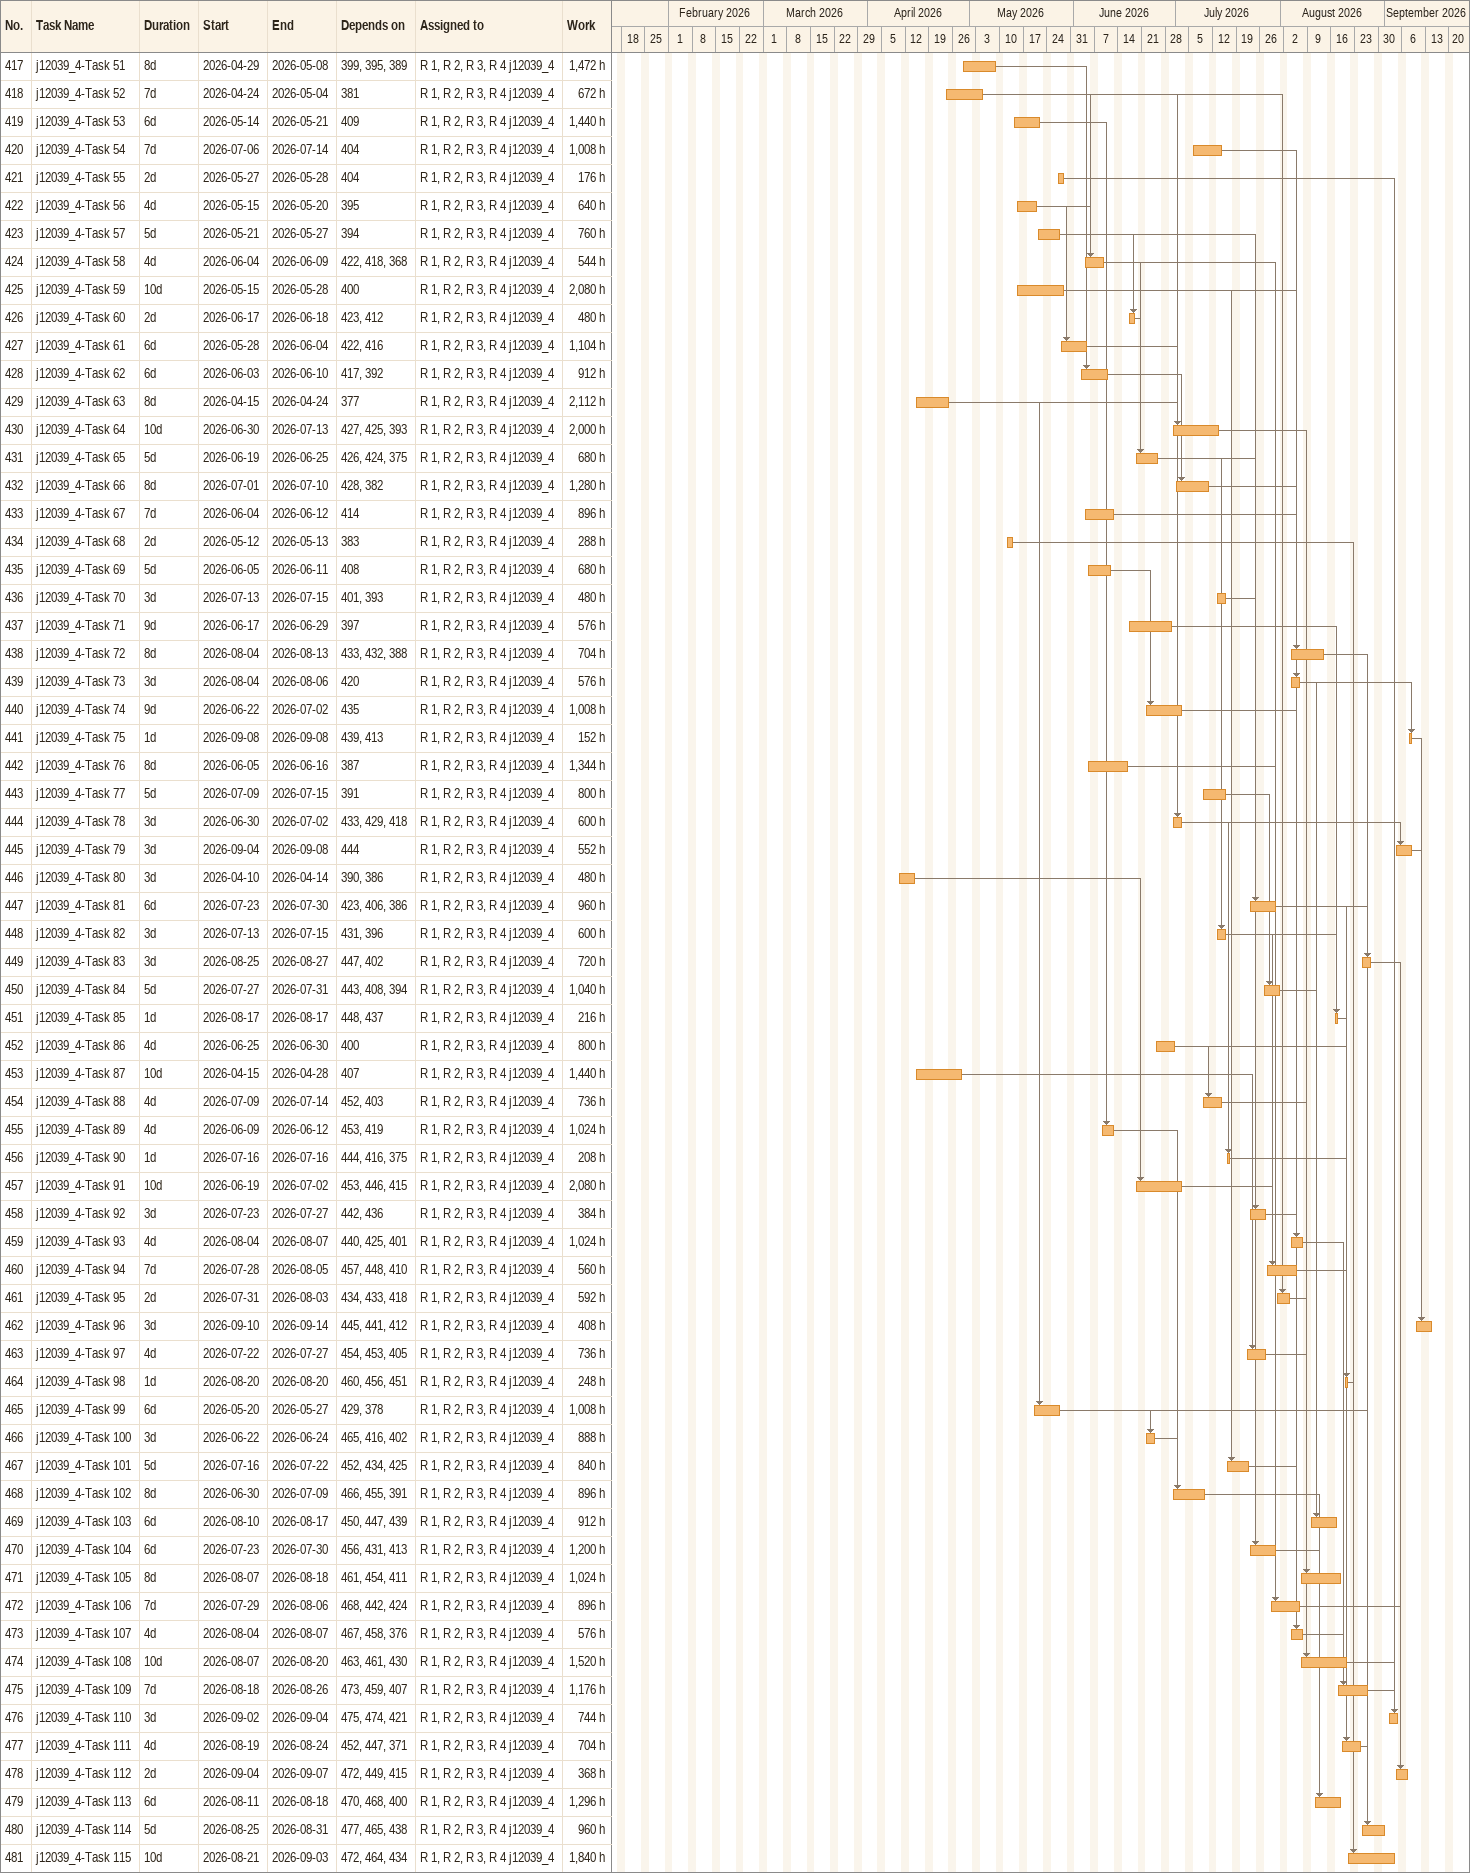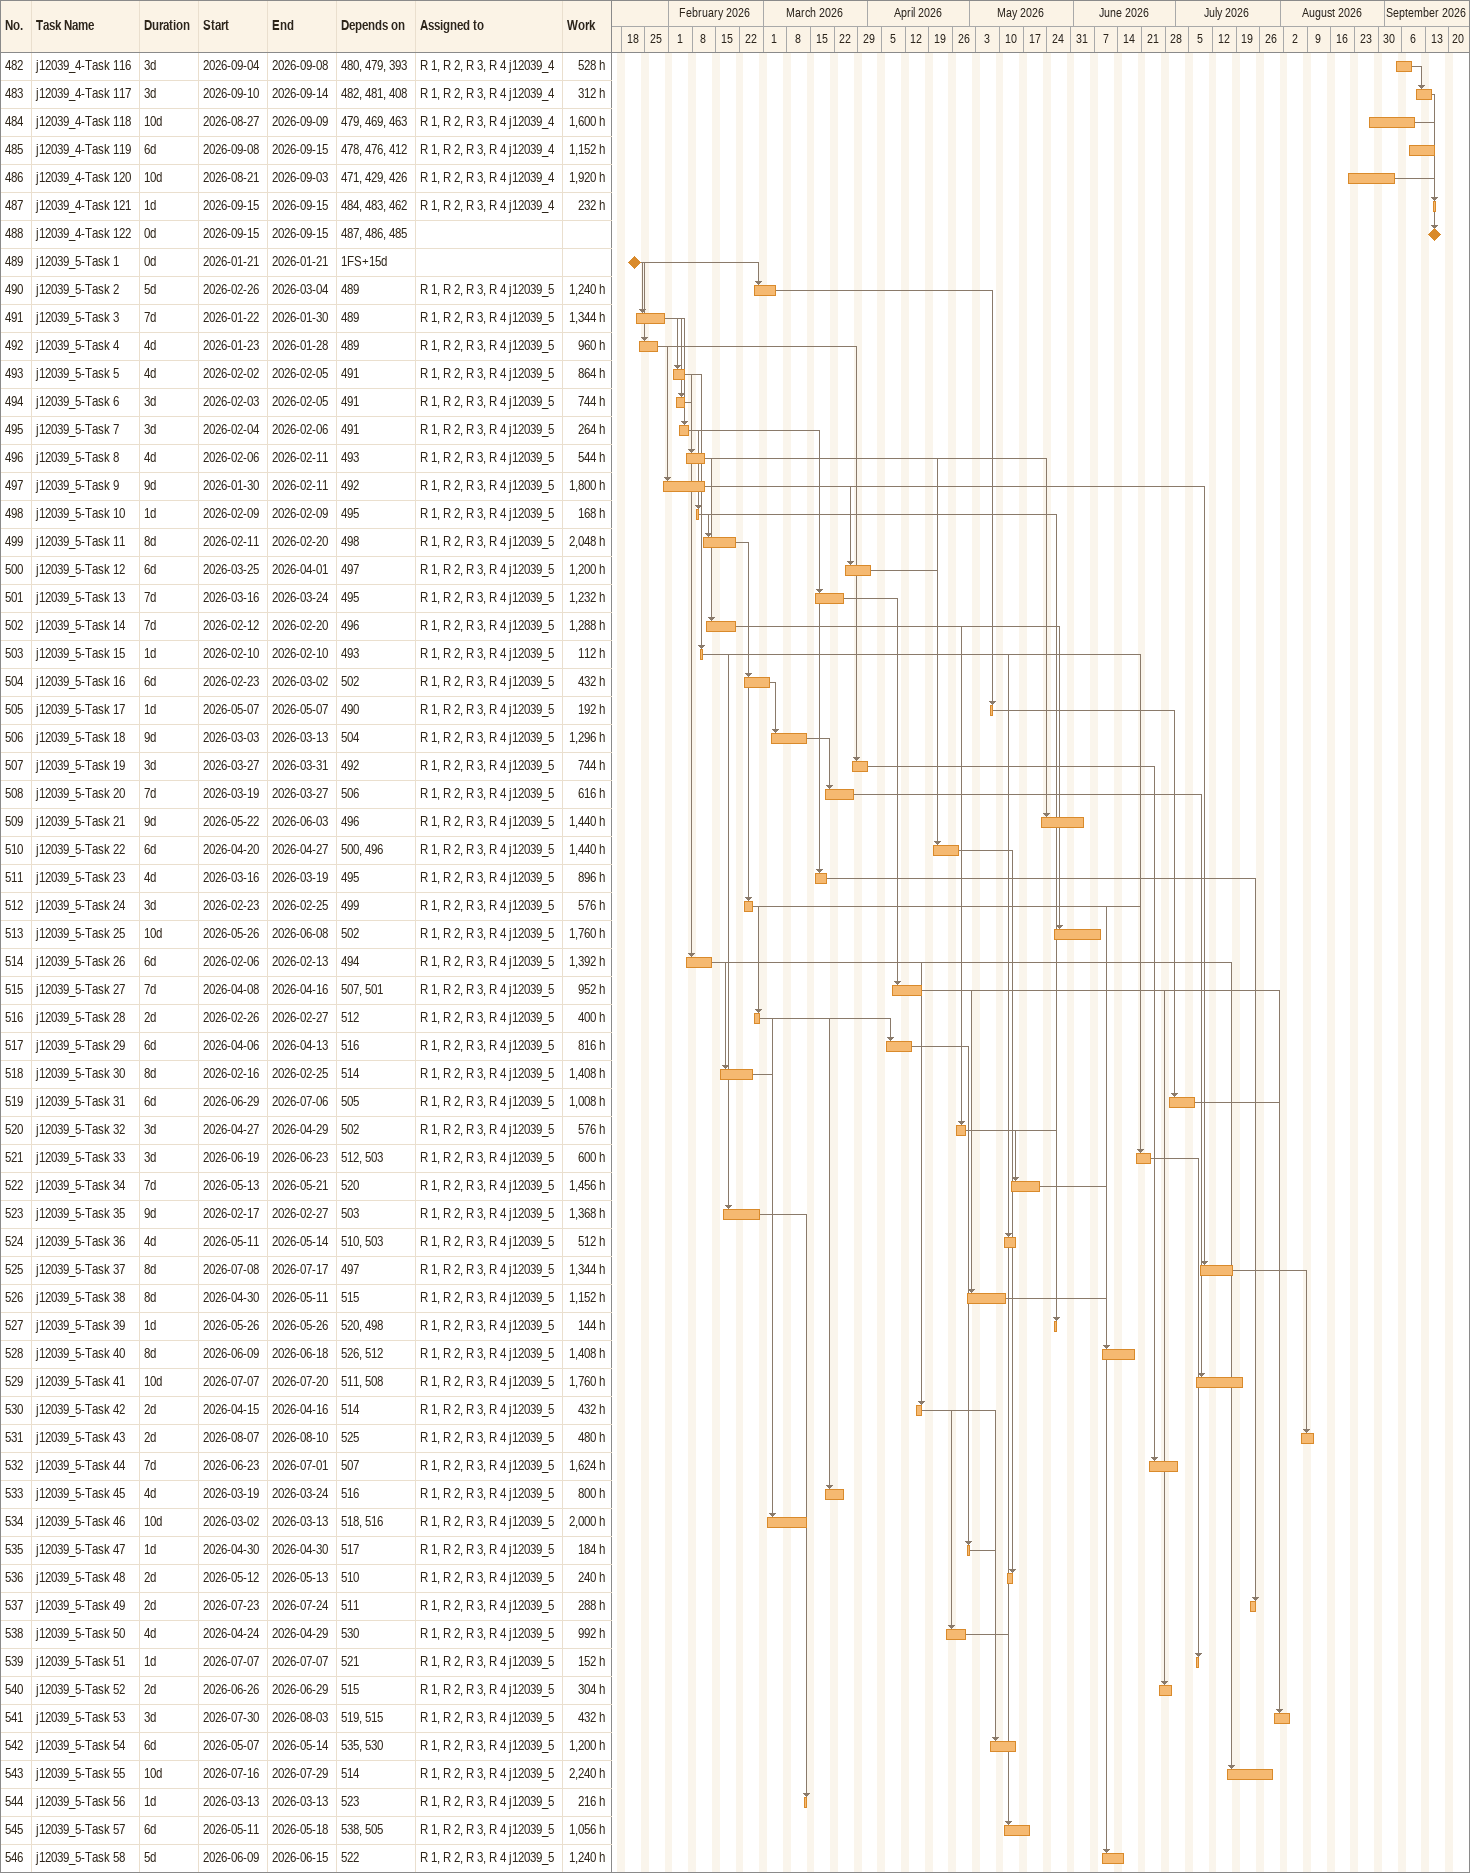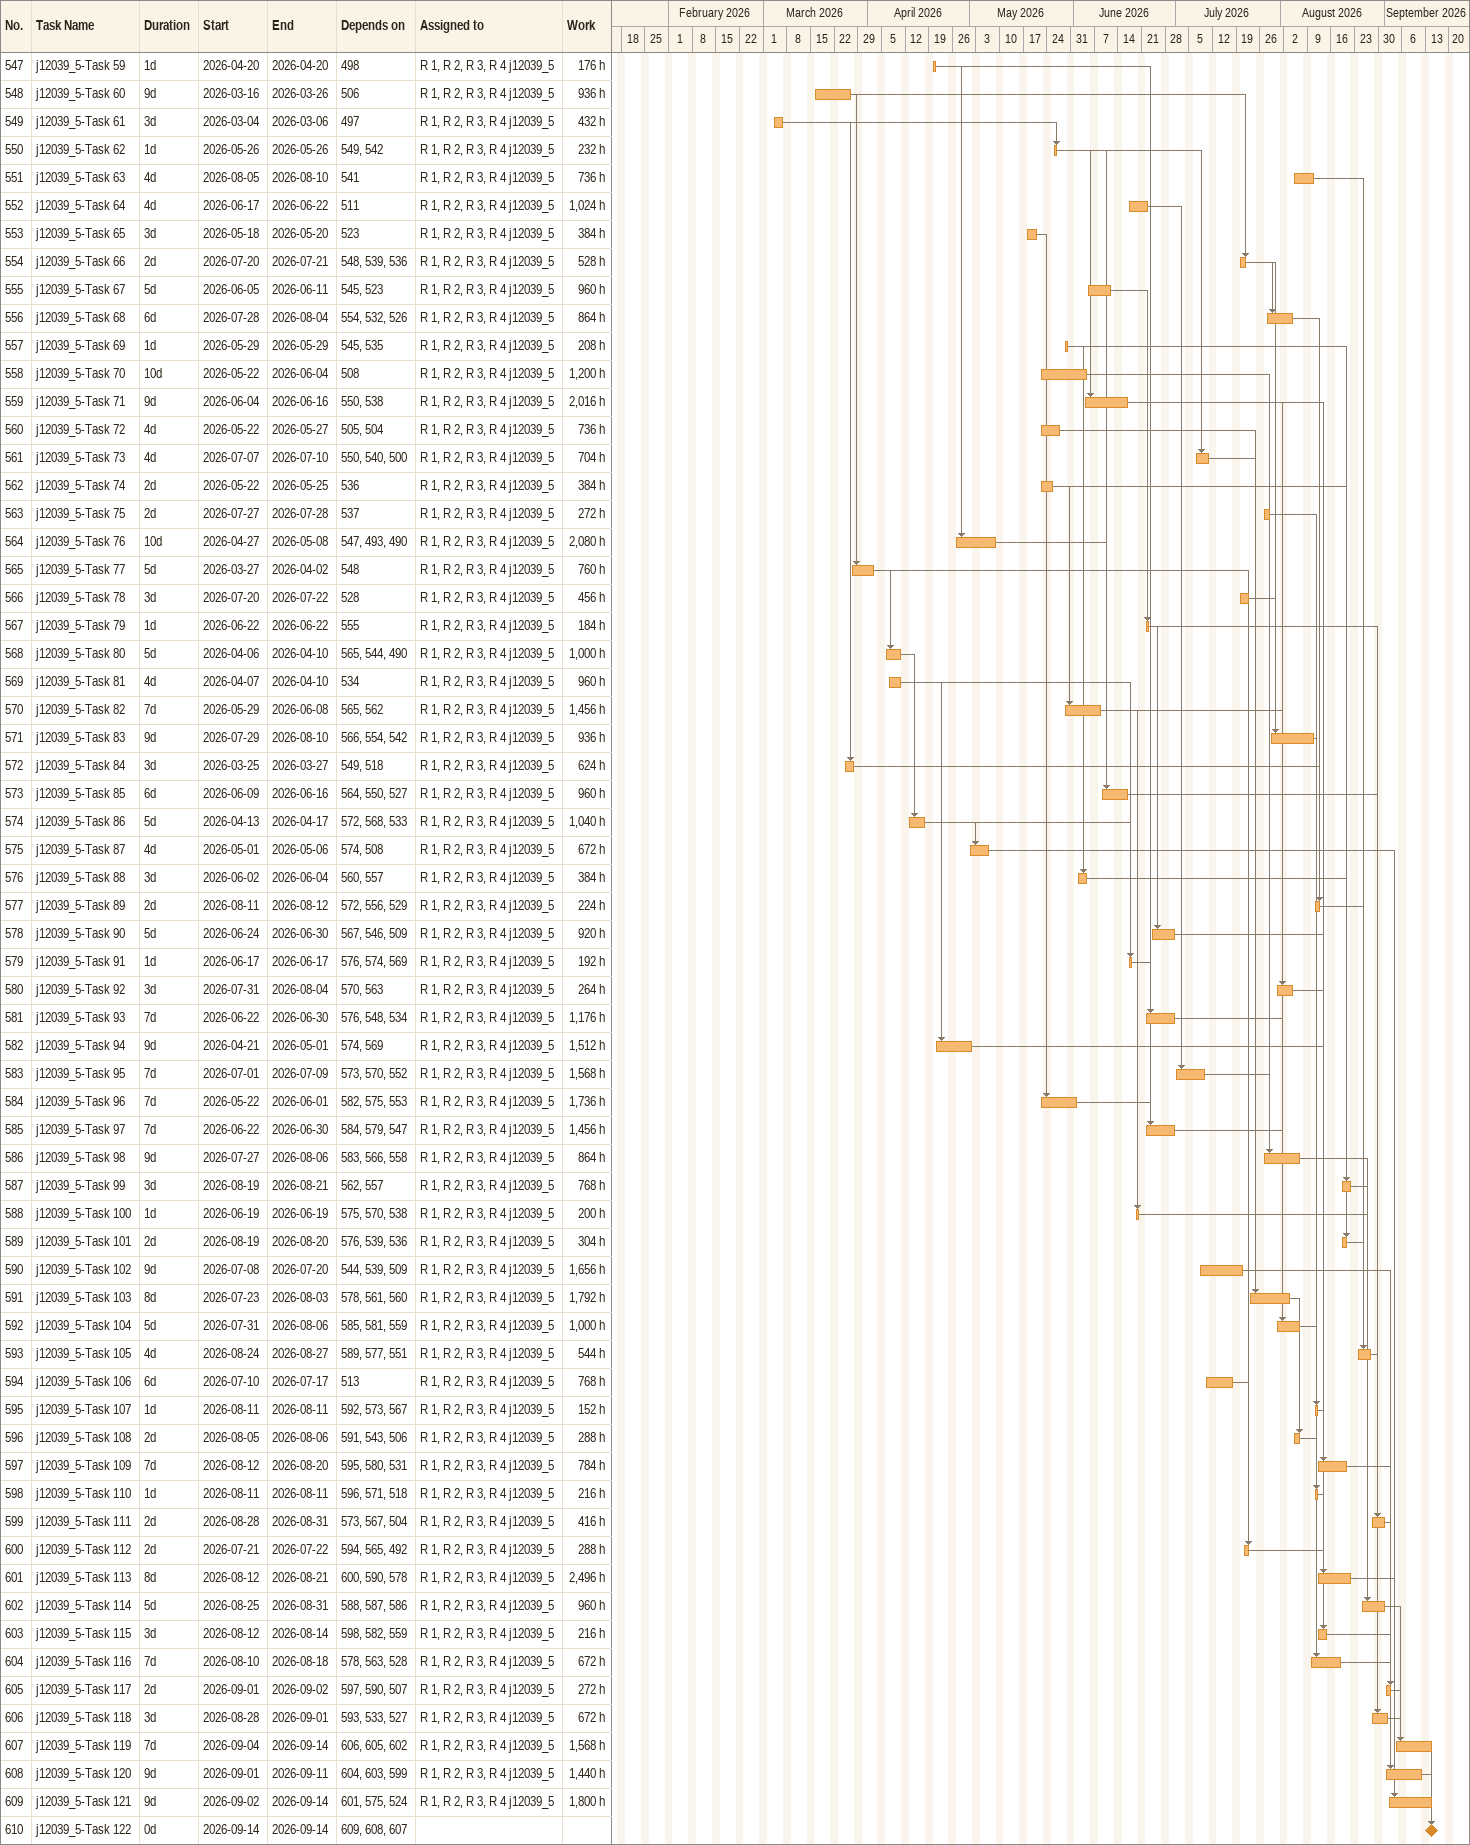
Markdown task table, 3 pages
| ID | Task | Duration | Start | Finish | Predecessors | Resources | Work (h) |
|---|---|---|---|---|---|---|---|
| 417 | j12039_4-Task 51 | 8d | 2026-04-29 | 2026-05-08 | 399, 395, 389 | R 1, R 2, R 3, R 4 j12039_4 | 1472 |
| 418 | j12039_4-Task 52 | 7d | 2026-04-24 | 2026-05-04 | 381 | R 1, R 2, R 3, R 4 j12039_4 | 672 |
| 419 | j12039_4-Task 53 | 6d | 2026-05-14 | 2026-05-21 | 409 | R 1, R 2, R 3, R 4 j12039_4 | 1440 |
| 420 | j12039_4-Task 54 | 7d | 2026-07-06 | 2026-07-14 | 404 | R 1, R 2, R 3, R 4 j12039_4 | 1008 |
| 421 | j12039_4-Task 55 | 2d | 2026-05-27 | 2026-05-28 | 404 | R 1, R 2, R 3, R 4 j12039_4 | 176 |
| 422 | j12039_4-Task 56 | 4d | 2026-05-15 | 2026-05-20 | 395 | R 1, R 2, R 3, R 4 j12039_4 | 640 |
| 423 | j12039_4-Task 57 | 5d | 2026-05-21 | 2026-05-27 | 394 | R 1, R 2, R 3, R 4 j12039_4 | 760 |
| 424 | j12039_4-Task 58 | 4d | 2026-06-04 | 2026-06-09 | 422, 418, 368 | R 1, R 2, R 3, R 4 j12039_4 | 544 |
| 425 | j12039_4-Task 59 | 10d | 2026-05-15 | 2026-05-28 | 400 | R 1, R 2, R 3, R 4 j12039_4 | 2080 |
| 426 | j12039_4-Task 60 | 2d | 2026-06-17 | 2026-06-18 | 423, 412 | R 1, R 2, R 3, R 4 j12039_4 | 480 |
| 427 | j12039_4-Task 61 | 6d | 2026-05-28 | 2026-06-04 | 422, 416 | R 1, R 2, R 3, R 4 j12039_4 | 1104 |
| 428 | j12039_4-Task 62 | 6d | 2026-06-03 | 2026-06-10 | 417, 392 | R 1, R 2, R 3, R 4 j12039_4 | 912 |
| 429 | j12039_4-Task 63 | 8d | 2026-04-15 | 2026-04-24 | 377 | R 1, R 2, R 3, R 4 j12039_4 | 2112 |
| 430 | j12039_4-Task 64 | 10d | 2026-06-30 | 2026-07-13 | 427, 425, 393 | R 1, R 2, R 3, R 4 j12039_4 | 2000 |
| 431 | j12039_4-Task 65 | 5d | 2026-06-19 | 2026-06-25 | 426, 424, 375 | R 1, R 2, R 3, R 4 j12039_4 | 680 |
| 432 | j12039_4-Task 66 | 8d | 2026-07-01 | 2026-07-10 | 428, 382 | R 1, R 2, R 3, R 4 j12039_4 | 1280 |
| 433 | j12039_4-Task 67 | 7d | 2026-06-04 | 2026-06-12 | 414 | R 1, R 2, R 3, R 4 j12039_4 | 896 |
| 434 | j12039_4-Task 68 | 2d | 2026-05-12 | 2026-05-13 | 383 | R 1, R 2, R 3, R 4 j12039_4 | 288 |
| 435 | j12039_4-Task 69 | 5d | 2026-06-05 | 2026-06-11 | 408 | R 1, R 2, R 3, R 4 j12039_4 | 680 |
| 436 | j12039_4-Task 70 | 3d | 2026-07-13 | 2026-07-15 | 401, 393 | R 1, R 2, R 3, R 4 j12039_4 | 480 |
| 437 | j12039_4-Task 71 | 9d | 2026-06-17 | 2026-06-29 | 397 | R 1, R 2, R 3, R 4 j12039_4 | 576 |
| 438 | j12039_4-Task 72 | 8d | 2026-08-04 | 2026-08-13 | 433, 432, 388 | R 1, R 2, R 3, R 4 j12039_4 | 704 |
| 439 | j12039_4-Task 73 | 3d | 2026-08-04 | 2026-08-06 | 420 | R 1, R 2, R 3, R 4 j12039_4 | 576 |
| 440 | j12039_4-Task 74 | 9d | 2026-06-22 | 2026-07-02 | 435 | R 1, R 2, R 3, R 4 j12039_4 | 1008 |
| 441 | j12039_4-Task 75 | 1d | 2026-09-08 | 2026-09-08 | 439, 413 | R 1, R 2, R 3, R 4 j12039_4 | 152 |
| 442 | j12039_4-Task 76 | 8d | 2026-06-05 | 2026-06-16 | 387 | R 1, R 2, R 3, R 4 j12039_4 | 1344 |
| 443 | j12039_4-Task 77 | 5d | 2026-07-09 | 2026-07-15 | 391 | R 1, R 2, R 3, R 4 j12039_4 | 800 |
| 444 | j12039_4-Task 78 | 3d | 2026-06-30 | 2026-07-02 | 433, 429, 418 | R 1, R 2, R 3, R 4 j12039_4 | 600 |
| 445 | j12039_4-Task 79 | 3d | 2026-09-04 | 2026-09-08 | 444 | R 1, R 2, R 3, R 4 j12039_4 | 552 |
| 446 | j12039_4-Task 80 | 3d | 2026-04-10 | 2026-04-14 | 390, 386 | R 1, R 2, R 3, R 4 j12039_4 | 480 |
| 447 | j12039_4-Task 81 | 6d | 2026-07-23 | 2026-07-30 | 423, 406, 386 | R 1, R 2, R 3, R 4 j12039_4 | 960 |
| 448 | j12039_4-Task 82 | 3d | 2026-07-13 | 2026-07-15 | 431, 396 | R 1, R 2, R 3, R 4 j12039_4 | 600 |
| 449 | j12039_4-Task 83 | 3d | 2026-08-25 | 2026-08-27 | 447, 402 | R 1, R 2, R 3, R 4 j12039_4 | 720 |
| 450 | j12039_4-Task 84 | 5d | 2026-07-27 | 2026-07-31 | 443, 408, 394 | R 1, R 2, R 3, R 4 j12039_4 | 1040 |
| 451 | j12039_4-Task 85 | 1d | 2026-08-17 | 2026-08-17 | 448, 437 | R 1, R 2, R 3, R 4 j12039_4 | 216 |
| 452 | j12039_4-Task 86 | 4d | 2026-06-25 | 2026-06-30 | 400 | R 1, R 2, R 3, R 4 j12039_4 | 800 |
| 453 | j12039_4-Task 87 | 10d | 2026-04-15 | 2026-04-28 | 407 | R 1, R 2, R 3, R 4 j12039_4 | 1440 |
| 454 | j12039_4-Task 88 | 4d | 2026-07-09 | 2026-07-14 | 452, 403 | R 1, R 2, R 3, R 4 j12039_4 | 736 |
| 455 | j12039_4-Task 89 | 4d | 2026-06-09 | 2026-06-12 | 453, 419 | R 1, R 2, R 3, R 4 j12039_4 | 1024 |
| 456 | j12039_4-Task 90 | 1d | 2026-07-16 | 2026-07-16 | 444, 416, 375 | R 1, R 2, R 3, R 4 j12039_4 | 208 |
| 457 | j12039_4-Task 91 | 10d | 2026-06-19 | 2026-07-02 | 453, 446, 415 | R 1, R 2, R 3, R 4 j12039_4 | 2080 |
| 458 | j12039_4-Task 92 | 3d | 2026-07-23 | 2026-07-27 | 442, 436 | R 1, R 2, R 3, R 4 j12039_4 | 384 |
| 459 | j12039_4-Task 93 | 4d | 2026-08-04 | 2026-08-07 | 440, 425, 401 | R 1, R 2, R 3, R 4 j12039_4 | 1024 |
| 460 | j12039_4-Task 94 | 7d | 2026-07-28 | 2026-08-05 | 457, 448, 410 | R 1, R 2, R 3, R 4 j12039_4 | 560 |
| 461 | j12039_4-Task 95 | 2d | 2026-07-31 | 2026-08-03 | 434, 433, 418 | R 1, R 2, R 3, R 4 j12039_4 | 592 |
| 462 | j12039_4-Task 96 | 3d | 2026-09-10 | 2026-09-14 | 445, 441, 412 | R 1, R 2, R 3, R 4 j12039_4 | 408 |
| 463 | j12039_4-Task 97 | 4d | 2026-07-22 | 2026-07-27 | 454, 453, 405 | R 1, R 2, R 3, R 4 j12039_4 | 736 |
| 464 | j12039_4-Task 98 | 1d | 2026-08-20 | 2026-08-20 | 460, 456, 451 | R 1, R 2, R 3, R 4 j12039_4 | 248 |
| 465 | j12039_4-Task 99 | 6d | 2026-05-20 | 2026-05-27 | 429, 378 | R 1, R 2, R 3, R 4 j12039_4 | 1008 |
| 466 | j12039_4-Task 100 | 3d | 2026-06-22 | 2026-06-24 | 465, 416, 402 | R 1, R 2, R 3, R 4 j12039_4 | 888 |
| 467 | j12039_4-Task 101 | 5d | 2026-07-16 | 2026-07-22 | 452, 434, 425 | R 1, R 2, R 3, R 4 j12039_4 | 840 |
| 468 | j12039_4-Task 102 | 8d | 2026-06-30 | 2026-07-09 | 466, 455, 391 | R 1, R 2, R 3, R 4 j12039_4 | 896 |
| 469 | j12039_4-Task 103 | 6d | 2026-08-10 | 2026-08-17 | 450, 447, 439 | R 1, R 2, R 3, R 4 j12039_4 | 912 |
| 470 | j12039_4-Task 104 | 6d | 2026-07-23 | 2026-07-30 | 456, 431, 413 | R 1, R 2, R 3, R 4 j12039_4 | 1200 |
| 471 | j12039_4-Task 105 | 8d | 2026-08-07 | 2026-08-18 | 461, 454, 411 | R 1, R 2, R 3, R 4 j12039_4 | 1024 |
| 472 | j12039_4-Task 106 | 7d | 2026-07-29 | 2026-08-06 | 468, 442, 424 | R 1, R 2, R 3, R 4 j12039_4 | 896 |
| 473 | j12039_4-Task 107 | 4d | 2026-08-04 | 2026-08-07 | 467, 458, 376 | R 1, R 2, R 3, R 4 j12039_4 | 576 |
| 474 | j12039_4-Task 108 | 10d | 2026-08-07 | 2026-08-20 | 463, 461, 430 | R 1, R 2, R 3, R 4 j12039_4 | 1520 |
| 475 | j12039_4-Task 109 | 7d | 2026-08-18 | 2026-08-26 | 473, 459, 407 | R 1, R 2, R 3, R 4 j12039_4 | 1176 |
| 476 | j12039_4-Task 110 | 3d | 2026-09-02 | 2026-09-04 | 475, 474, 421 | R 1, R 2, R 3, R 4 j12039_4 | 744 |
| 477 | j12039_4-Task 111 | 4d | 2026-08-19 | 2026-08-24 | 452, 447, 371 | R 1, R 2, R 3, R 4 j12039_4 | 704 |
| 478 | j12039_4-Task 112 | 2d | 2026-09-04 | 2026-09-07 | 472, 449, 415 | R 1, R 2, R 3, R 4 j12039_4 | 368 |
| 479 | j12039_4-Task 113 | 6d | 2026-08-11 | 2026-08-18 | 470, 468, 400 | R 1, R 2, R 3, R 4 j12039_4 | 1296 |
| 480 | j12039_4-Task 114 | 5d | 2026-08-25 | 2026-08-31 | 477, 465, 438 | R 1, R 2, R 3, R 4 j12039_4 | 960 |
| 481 | j12039_4-Task 115 | 10d | 2026-08-21 | 2026-09-03 | 472, 464, 434 | R 1, R 2, R 3, R 4 j12039_4 | 1840 |
| 482 | j12039_4-Task 116 | 3d | 2026-09-04 | 2026-09-08 | 480, 479, 393 | R 1, R 2, R 3, R 4 j12039_4 | 528 |
| 483 | j12039_4-Task 117 | 3d | 2026-09-10 | 2026-09-14 | 482, 481, 408 | R 1, R 2, R 3, R 4 j12039_4 | 312 |
| 484 | j12039_4-Task 118 | 10d | 2026-08-27 | 2026-09-09 | 479, 469, 463 | R 1, R 2, R 3, R 4 j12039_4 | 1600 |
| 485 | j12039_4-Task 119 | 6d | 2026-09-08 | 2026-09-15 | 478, 476, 412 | R 1, R 2, R 3, R 4 j12039_4 | 1152 |
| 486 | j12039_4-Task 120 | 10d | 2026-08-21 | 2026-09-03 | 471, 429, 426 | R 1, R 2, R 3, R 4 j12039_4 | 1920 |
| 487 | j12039_4-Task 121 | 1d | 2026-09-15 | 2026-09-15 | 484, 483, 462 | R 1, R 2, R 3, R 4 j12039_4 | 232 |
| 488 | j12039_4-Task 122 | 0d | 2026-09-15 | 2026-09-15 | 487, 486, 485 |  |  |
| 489 | j12039_5-Task 1 | 0d | 2026-01-21 | 2026-01-21 | 1FS+15d |  |  |
| 490 | j12039_5-Task 2 | 5d | 2026-02-26 | 2026-03-04 | 489 | R 1, R 2, R 3, R 4 j12039_5 | 1240 |
| 491 | j12039_5-Task 3 | 7d | 2026-01-22 | 2026-01-30 | 489 | R 1, R 2, R 3, R 4 j12039_5 | 1344 |
| 492 | j12039_5-Task 4 | 4d | 2026-01-23 | 2026-01-28 | 489 | R 1, R 2, R 3, R 4 j12039_5 | 960 |
| 493 | j12039_5-Task 5 | 4d | 2026-02-02 | 2026-02-05 | 491 | R 1, R 2, R 3, R 4 j12039_5 | 864 |
| 494 | j12039_5-Task 6 | 3d | 2026-02-03 | 2026-02-05 | 491 | R 1, R 2, R 3, R 4 j12039_5 | 744 |
| 495 | j12039_5-Task 7 | 3d | 2026-02-04 | 2026-02-06 | 491 | R 1, R 2, R 3, R 4 j12039_5 | 264 |
| 496 | j12039_5-Task 8 | 4d | 2026-02-06 | 2026-02-11 | 493 | R 1, R 2, R 3, R 4 j12039_5 | 544 |
| 497 | j12039_5-Task 9 | 9d | 2026-01-30 | 2026-02-11 | 492 | R 1, R 2, R 3, R 4 j12039_5 | 1800 |
| 498 | j12039_5-Task 10 | 1d | 2026-02-09 | 2026-02-09 | 495 | R 1, R 2, R 3, R 4 j12039_5 | 168 |
| 499 | j12039_5-Task 11 | 8d | 2026-02-11 | 2026-02-20 | 498 | R 1, R 2, R 3, R 4 j12039_5 | 2048 |
| 500 | j12039_5-Task 12 | 6d | 2026-03-25 | 2026-04-01 | 497 | R 1, R 2, R 3, R 4 j12039_5 | 1200 |
| 501 | j12039_5-Task 13 | 7d | 2026-03-16 | 2026-03-24 | 495 | R 1, R 2, R 3, R 4 j12039_5 | 1232 |
| 502 | j12039_5-Task 14 | 7d | 2026-02-12 | 2026-02-20 | 496 | R 1, R 2, R 3, R 4 j12039_5 | 1288 |
| 503 | j12039_5-Task 15 | 1d | 2026-02-10 | 2026-02-10 | 493 | R 1, R 2, R 3, R 4 j12039_5 | 112 |
| 504 | j12039_5-Task 16 | 6d | 2026-02-23 | 2026-03-02 | 502 | R 1, R 2, R 3, R 4 j12039_5 | 432 |
| 505 | j12039_5-Task 17 | 1d | 2026-05-07 | 2026-05-07 | 490 | R 1, R 2, R 3, R 4 j12039_5 | 192 |
| 506 | j12039_5-Task 18 | 9d | 2026-03-03 | 2026-03-13 | 504 | R 1, R 2, R 3, R 4 j12039_5 | 1296 |
| 507 | j12039_5-Task 19 | 3d | 2026-03-27 | 2026-03-31 | 492 | R 1, R 2, R 3, R 4 j12039_5 | 744 |
| 508 | j12039_5-Task 20 | 7d | 2026-03-19 | 2026-03-27 | 506 | R 1, R 2, R 3, R 4 j12039_5 | 616 |
| 509 | j12039_5-Task 21 | 9d | 2026-05-22 | 2026-06-03 | 496 | R 1, R 2, R 3, R 4 j12039_5 | 1440 |
| 510 | j12039_5-Task 22 | 6d | 2026-04-20 | 2026-04-27 | 500, 496 | R 1, R 2, R 3, R 4 j12039_5 | 1440 |
| 511 | j12039_5-Task 23 | 4d | 2026-03-16 | 2026-03-19 | 495 | R 1, R 2, R 3, R 4 j12039_5 | 896 |
| 512 | j12039_5-Task 24 | 3d | 2026-02-23 | 2026-02-25 | 499 | R 1, R 2, R 3, R 4 j12039_5 | 576 |
| 513 | j12039_5-Task 25 | 10d | 2026-05-26 | 2026-06-08 | 502 | R 1, R 2, R 3, R 4 j12039_5 | 1760 |
| 514 | j12039_5-Task 26 | 6d | 2026-02-06 | 2026-02-13 | 494 | R 1, R 2, R 3, R 4 j12039_5 | 1392 |
| 515 | j12039_5-Task 27 | 7d | 2026-04-08 | 2026-04-16 | 507, 501 | R 1, R 2, R 3, R 4 j12039_5 | 952 |
| 516 | j12039_5-Task 28 | 2d | 2026-02-26 | 2026-02-27 | 512 | R 1, R 2, R 3, R 4 j12039_5 | 400 |
| 517 | j12039_5-Task 29 | 6d | 2026-04-06 | 2026-04-13 | 516 | R 1, R 2, R 3, R 4 j12039_5 | 816 |
| 518 | j12039_5-Task 30 | 8d | 2026-02-16 | 2026-02-25 | 514 | R 1, R 2, R 3, R 4 j12039_5 | 1408 |
| 519 | j12039_5-Task 31 | 6d | 2026-06-29 | 2026-07-06 | 505 | R 1, R 2, R 3, R 4 j12039_5 | 1008 |
| 520 | j12039_5-Task 32 | 3d | 2026-04-27 | 2026-04-29 | 502 | R 1, R 2, R 3, R 4 j12039_5 | 576 |
| 521 | j12039_5-Task 33 | 3d | 2026-06-19 | 2026-06-23 | 512, 503 | R 1, R 2, R 3, R 4 j12039_5 | 600 |
| 522 | j12039_5-Task 34 | 7d | 2026-05-13 | 2026-05-21 | 520 | R 1, R 2, R 3, R 4 j12039_5 | 1456 |
| 523 | j12039_5-Task 35 | 9d | 2026-02-17 | 2026-02-27 | 503 | R 1, R 2, R 3, R 4 j12039_5 | 1368 |
| 524 | j12039_5-Task 36 | 4d | 2026-05-11 | 2026-05-14 | 510, 503 | R 1, R 2, R 3, R 4 j12039_5 | 512 |
| 525 | j12039_5-Task 37 | 8d | 2026-07-08 | 2026-07-17 | 497 | R 1, R 2, R 3, R 4 j12039_5 | 1344 |
| 526 | j12039_5-Task 38 | 8d | 2026-04-30 | 2026-05-11 | 515 | R 1, R 2, R 3, R 4 j12039_5 | 1152 |
| 527 | j12039_5-Task 39 | 1d | 2026-05-26 | 2026-05-26 | 520, 498 | R 1, R 2, R 3, R 4 j12039_5 | 144 |
| 528 | j12039_5-Task 40 | 8d | 2026-06-09 | 2026-06-18 | 526, 512 | R 1, R 2, R 3, R 4 j12039_5 | 1408 |
| 529 | j12039_5-Task 41 | 10d | 2026-07-07 | 2026-07-20 | 511, 508 | R 1, R 2, R 3, R 4 j12039_5 | 1760 |
| 530 | j12039_5-Task 42 | 2d | 2026-04-15 | 2026-04-16 | 514 | R 1, R 2, R 3, R 4 j12039_5 | 432 |
| 531 | j12039_5-Task 43 | 2d | 2026-08-07 | 2026-08-10 | 525 | R 1, R 2, R 3, R 4 j12039_5 | 480 |
| 532 | j12039_5-Task 44 | 7d | 2026-06-23 | 2026-07-01 | 507 | R 1, R 2, R 3, R 4 j12039_5 | 1624 |
| 533 | j12039_5-Task 45 | 4d | 2026-03-19 | 2026-03-24 | 516 | R 1, R 2, R 3, R 4 j12039_5 | 800 |
| 534 | j12039_5-Task 46 | 10d | 2026-03-02 | 2026-03-13 | 518, 516 | R 1, R 2, R 3, R 4 j12039_5 | 2000 |
| 535 | j12039_5-Task 47 | 1d | 2026-04-30 | 2026-04-30 | 517 | R 1, R 2, R 3, R 4 j12039_5 | 184 |
| 536 | j12039_5-Task 48 | 2d | 2026-05-12 | 2026-05-13 | 510 | R 1, R 2, R 3, R 4 j12039_5 | 240 |
| 537 | j12039_5-Task 49 | 2d | 2026-07-23 | 2026-07-24 | 511 | R 1, R 2, R 3, R 4 j12039_5 | 288 |
| 538 | j12039_5-Task 50 | 4d | 2026-04-24 | 2026-04-29 | 530 | R 1, R 2, R 3, R 4 j12039_5 | 992 |
| 539 | j12039_5-Task 51 | 1d | 2026-07-07 | 2026-07-07 | 521 | R 1, R 2, R 3, R 4 j12039_5 | 152 |
| 540 | j12039_5-Task 52 | 2d | 2026-06-26 | 2026-06-29 | 515 | R 1, R 2, R 3, R 4 j12039_5 | 304 |
| 541 | j12039_5-Task 53 | 3d | 2026-07-30 | 2026-08-03 | 519, 515 | R 1, R 2, R 3, R 4 j12039_5 | 432 |
| 542 | j12039_5-Task 54 | 6d | 2026-05-07 | 2026-05-14 | 535, 530 | R 1, R 2, R 3, R 4 j12039_5 | 1200 |
| 543 | j12039_5-Task 55 | 10d | 2026-07-16 | 2026-07-29 | 514 | R 1, R 2, R 3, R 4 j12039_5 | 2240 |
| 544 | j12039_5-Task 56 | 1d | 2026-03-13 | 2026-03-13 | 523 | R 1, R 2, R 3, R 4 j12039_5 | 216 |
| 545 | j12039_5-Task 57 | 6d | 2026-05-11 | 2026-05-18 | 538, 505 | R 1, R 2, R 3, R 4 j12039_5 | 1056 |
| 546 | j12039_5-Task 58 | 5d | 2026-06-09 | 2026-06-15 | 522 | R 1, R 2, R 3, R 4 j12039_5 | 1240 |
| 547 | j12039_5-Task 59 | 1d | 2026-04-20 | 2026-04-20 | 498 | R 1, R 2, R 3, R 4 j12039_5 | 176 |
| 548 | j12039_5-Task 60 | 9d | 2026-03-16 | 2026-03-26 | 506 | R 1, R 2, R 3, R 4 j12039_5 | 936 |
| 549 | j12039_5-Task 61 | 3d | 2026-03-04 | 2026-03-06 | 497 | R 1, R 2, R 3, R 4 j12039_5 | 432 |
| 550 | j12039_5-Task 62 | 1d | 2026-05-26 | 2026-05-26 | 549, 542 | R 1, R 2, R 3, R 4 j12039_5 | 232 |
| 551 | j12039_5-Task 63 | 4d | 2026-08-05 | 2026-08-10 | 541 | R 1, R 2, R 3, R 4 j12039_5 | 736 |
| 552 | j12039_5-Task 64 | 4d | 2026-06-17 | 2026-06-22 | 511 | R 1, R 2, R 3, R 4 j12039_5 | 1024 |
| 553 | j12039_5-Task 65 | 3d | 2026-05-18 | 2026-05-20 | 523 | R 1, R 2, R 3, R 4 j12039_5 | 384 |
| 554 | j12039_5-Task 66 | 2d | 2026-07-20 | 2026-07-21 | 548, 539, 536 | R 1, R 2, R 3, R 4 j12039_5 | 528 |
| 555 | j12039_5-Task 67 | 5d | 2026-06-05 | 2026-06-11 | 545, 523 | R 1, R 2, R 3, R 4 j12039_5 | 960 |
| 556 | j12039_5-Task 68 | 6d | 2026-07-28 | 2026-08-04 | 554, 532, 526 | R 1, R 2, R 3, R 4 j12039_5 | 864 |
| 557 | j12039_5-Task 69 | 1d | 2026-05-29 | 2026-05-29 | 545, 535 | R 1, R 2, R 3, R 4 j12039_5 | 208 |
| 558 | j12039_5-Task 70 | 10d | 2026-05-22 | 2026-06-04 | 508 | R 1, R 2, R 3, R 4 j12039_5 | 1200 |
| 559 | j12039_5-Task 71 | 9d | 2026-06-04 | 2026-06-16 | 550, 538 | R 1, R 2, R 3, R 4 j12039_5 | 2016 |
| 560 | j12039_5-Task 72 | 4d | 2026-05-22 | 2026-05-27 | 505, 504 | R 1, R 2, R 3, R 4 j12039_5 | 736 |
| 561 | j12039_5-Task 73 | 4d | 2026-07-07 | 2026-07-10 | 550, 540, 500 | R 1, R 2, R 3, R 4 j12039_5 | 704 |
| 562 | j12039_5-Task 74 | 2d | 2026-05-22 | 2026-05-25 | 536 | R 1, R 2, R 3, R 4 j12039_5 | 384 |
| 563 | j12039_5-Task 75 | 2d | 2026-07-27 | 2026-07-28 | 537 | R 1, R 2, R 3, R 4 j12039_5 | 272 |
| 564 | j12039_5-Task 76 | 10d | 2026-04-27 | 2026-05-08 | 547, 493, 490 | R 1, R 2, R 3, R 4 j12039_5 | 2080 |
| 565 | j12039_5-Task 77 | 5d | 2026-03-27 | 2026-04-02 | 548 | R 1, R 2, R 3, R 4 j12039_5 | 760 |
| 566 | j12039_5-Task 78 | 3d | 2026-07-20 | 2026-07-22 | 528 | R 1, R 2, R 3, R 4 j12039_5 | 456 |
| 567 | j12039_5-Task 79 | 1d | 2026-06-22 | 2026-06-22 | 555 | R 1, R 2, R 3, R 4 j12039_5 | 184 |
| 568 | j12039_5-Task 80 | 5d | 2026-04-06 | 2026-04-10 | 565, 544, 490 | R 1, R 2, R 3, R 4 j12039_5 | 1000 |
| 569 | j12039_5-Task 81 | 4d | 2026-04-07 | 2026-04-10 | 534 | R 1, R 2, R 3, R 4 j12039_5 | 960 |
| 570 | j12039_5-Task 82 | 7d | 2026-05-29 | 2026-06-08 | 565, 562 | R 1, R 2, R 3, R 4 j12039_5 | 1456 |
| 571 | j12039_5-Task 83 | 9d | 2026-07-29 | 2026-08-10 | 566, 554, 542 | R 1, R 2, R 3, R 4 j12039_5 | 936 |
| 572 | j12039_5-Task 84 | 3d | 2026-03-25 | 2026-03-27 | 549, 518 | R 1, R 2, R 3, R 4 j12039_5 | 624 |
| 573 | j12039_5-Task 85 | 6d | 2026-06-09 | 2026-06-16 | 564, 550, 527 | R 1, R 2, R 3, R 4 j12039_5 | 960 |
| 574 | j12039_5-Task 86 | 5d | 2026-04-13 | 2026-04-17 | 572, 568, 533 | R 1, R 2, R 3, R 4 j12039_5 | 1040 |
| 575 | j12039_5-Task 87 | 4d | 2026-05-01 | 2026-05-06 | 574, 508 | R 1, R 2, R 3, R 4 j12039_5 | 672 |
| 576 | j12039_5-Task 88 | 3d | 2026-06-02 | 2026-06-04 | 560, 557 | R 1, R 2, R 3, R 4 j12039_5 | 384 |
| 577 | j12039_5-Task 89 | 2d | 2026-08-11 | 2026-08-12 | 572, 556, 529 | R 1, R 2, R 3, R 4 j12039_5 | 224 |
| 578 | j12039_5-Task 90 | 5d | 2026-06-24 | 2026-06-30 | 567, 546, 509 | R 1, R 2, R 3, R 4 j12039_5 | 920 |
| 579 | j12039_5-Task 91 | 1d | 2026-06-17 | 2026-06-17 | 576, 574, 569 | R 1, R 2, R 3, R 4 j12039_5 | 192 |
| 580 | j12039_5-Task 92 | 3d | 2026-07-31 | 2026-08-04 | 570, 563 | R 1, R 2, R 3, R 4 j12039_5 | 264 |
| 581 | j12039_5-Task 93 | 7d | 2026-06-22 | 2026-06-30 | 576, 548, 534 | R 1, R 2, R 3, R 4 j12039_5 | 1176 |
| 582 | j12039_5-Task 94 | 9d | 2026-04-21 | 2026-05-01 | 574, 569 | R 1, R 2, R 3, R 4 j12039_5 | 1512 |
| 583 | j12039_5-Task 95 | 7d | 2026-07-01 | 2026-07-09 | 573, 570, 552 | R 1, R 2, R 3, R 4 j12039_5 | 1568 |
| 584 | j12039_5-Task 96 | 7d | 2026-05-22 | 2026-06-01 | 582, 575, 553 | R 1, R 2, R 3, R 4 j12039_5 | 1736 |
| 585 | j12039_5-Task 97 | 7d | 2026-06-22 | 2026-06-30 | 584, 579, 547 | R 1, R 2, R 3, R 4 j12039_5 | 1456 |
| 586 | j12039_5-Task 98 | 9d | 2026-07-27 | 2026-08-06 | 583, 566, 558 | R 1, R 2, R 3, R 4 j12039_5 | 864 |
| 587 | j12039_5-Task 99 | 3d | 2026-08-19 | 2026-08-21 | 562, 557 | R 1, R 2, R 3, R 4 j12039_5 | 768 |
| 588 | j12039_5-Task 100 | 1d | 2026-06-19 | 2026-06-19 | 575, 570, 538 | R 1, R 2, R 3, R 4 j12039_5 | 200 |
| 589 | j12039_5-Task 101 | 2d | 2026-08-19 | 2026-08-20 | 576, 539, 536 | R 1, R 2, R 3, R 4 j12039_5 | 304 |
| 590 | j12039_5-Task 102 | 9d | 2026-07-08 | 2026-07-20 | 544, 539, 509 | R 1, R 2, R 3, R 4 j12039_5 | 1656 |
| 591 | j12039_5-Task 103 | 8d | 2026-07-23 | 2026-08-03 | 578, 561, 560 | R 1, R 2, R 3, R 4 j12039_5 | 1792 |
| 592 | j12039_5-Task 104 | 5d | 2026-07-31 | 2026-08-06 | 585, 581, 559 | R 1, R 2, R 3, R 4 j12039_5 | 1000 |
| 593 | j12039_5-Task 105 | 4d | 2026-08-24 | 2026-08-27 | 589, 577, 551 | R 1, R 2, R 3, R 4 j12039_5 | 544 |
| 594 | j12039_5-Task 106 | 6d | 2026-07-10 | 2026-07-17 | 513 | R 1, R 2, R 3, R 4 j12039_5 | 768 |
| 595 | j12039_5-Task 107 | 1d | 2026-08-11 | 2026-08-11 | 592, 573, 567 | R 1, R 2, R 3, R 4 j12039_5 | 152 |
| 596 | j12039_5-Task 108 | 2d | 2026-08-05 | 2026-08-06 | 591, 543, 506 | R 1, R 2, R 3, R 4 j12039_5 | 288 |
| 597 | j12039_5-Task 109 | 7d | 2026-08-12 | 2026-08-20 | 595, 580, 531 | R 1, R 2, R 3, R 4 j12039_5 | 784 |
| 598 | j12039_5-Task 110 | 1d | 2026-08-11 | 2026-08-11 | 596, 571, 518 | R 1, R 2, R 3, R 4 j12039_5 | 216 |
| 599 | j12039_5-Task 111 | 2d | 2026-08-28 | 2026-08-31 | 573, 567, 504 | R 1, R 2, R 3, R 4 j12039_5 | 416 |
| 600 | j12039_5-Task 112 | 2d | 2026-07-21 | 2026-07-22 | 594, 565, 492 | R 1, R 2, R 3, R 4 j12039_5 | 288 |
| 601 | j12039_5-Task 113 | 8d | 2026-08-12 | 2026-08-21 | 600, 590, 578 | R 1, R 2, R 3, R 4 j12039_5 | 2496 |
| 602 | j12039_5-Task 114 | 5d | 2026-08-25 | 2026-08-31 | 588, 587, 586 | R 1, R 2, R 3, R 4 j12039_5 | 960 |
| 603 | j12039_5-Task 115 | 3d | 2026-08-12 | 2026-08-14 | 598, 582, 559 | R 1, R 2, R 3, R 4 j12039_5 | 216 |
| 604 | j12039_5-Task 116 | 7d | 2026-08-10 | 2026-08-18 | 578, 563, 528 | R 1, R 2, R 3, R 4 j12039_5 | 672 |
| 605 | j12039_5-Task 117 | 2d | 2026-09-01 | 2026-09-02 | 597, 590, 507 | R 1, R 2, R 3, R 4 j12039_5 | 272 |
| 606 | j12039_5-Task 118 | 3d | 2026-08-28 | 2026-09-01 | 593, 533, 527 | R 1, R 2, R 3, R 4 j12039_5 | 672 |
| 607 | j12039_5-Task 119 | 7d | 2026-09-04 | 2026-09-14 | 606, 605, 602 | R 1, R 2, R 3, R 4 j12039_5 | 1568 |
| 608 | j12039_5-Task 120 | 9d | 2026-09-01 | 2026-09-11 | 604, 603, 599 | R 1, R 2, R 3, R 4 j12039_5 | 1440 |
| 609 | j12039_5-Task 121 | 9d | 2026-09-02 | 2026-09-14 | 601, 575, 524 | R 1, R 2, R 3, R 4 j12039_5 | 1800 |
| 610 | j12039_5-Task 122 | 0d | 2026-09-14 | 2026-09-14 | 609, 608, 607 |  |  |
